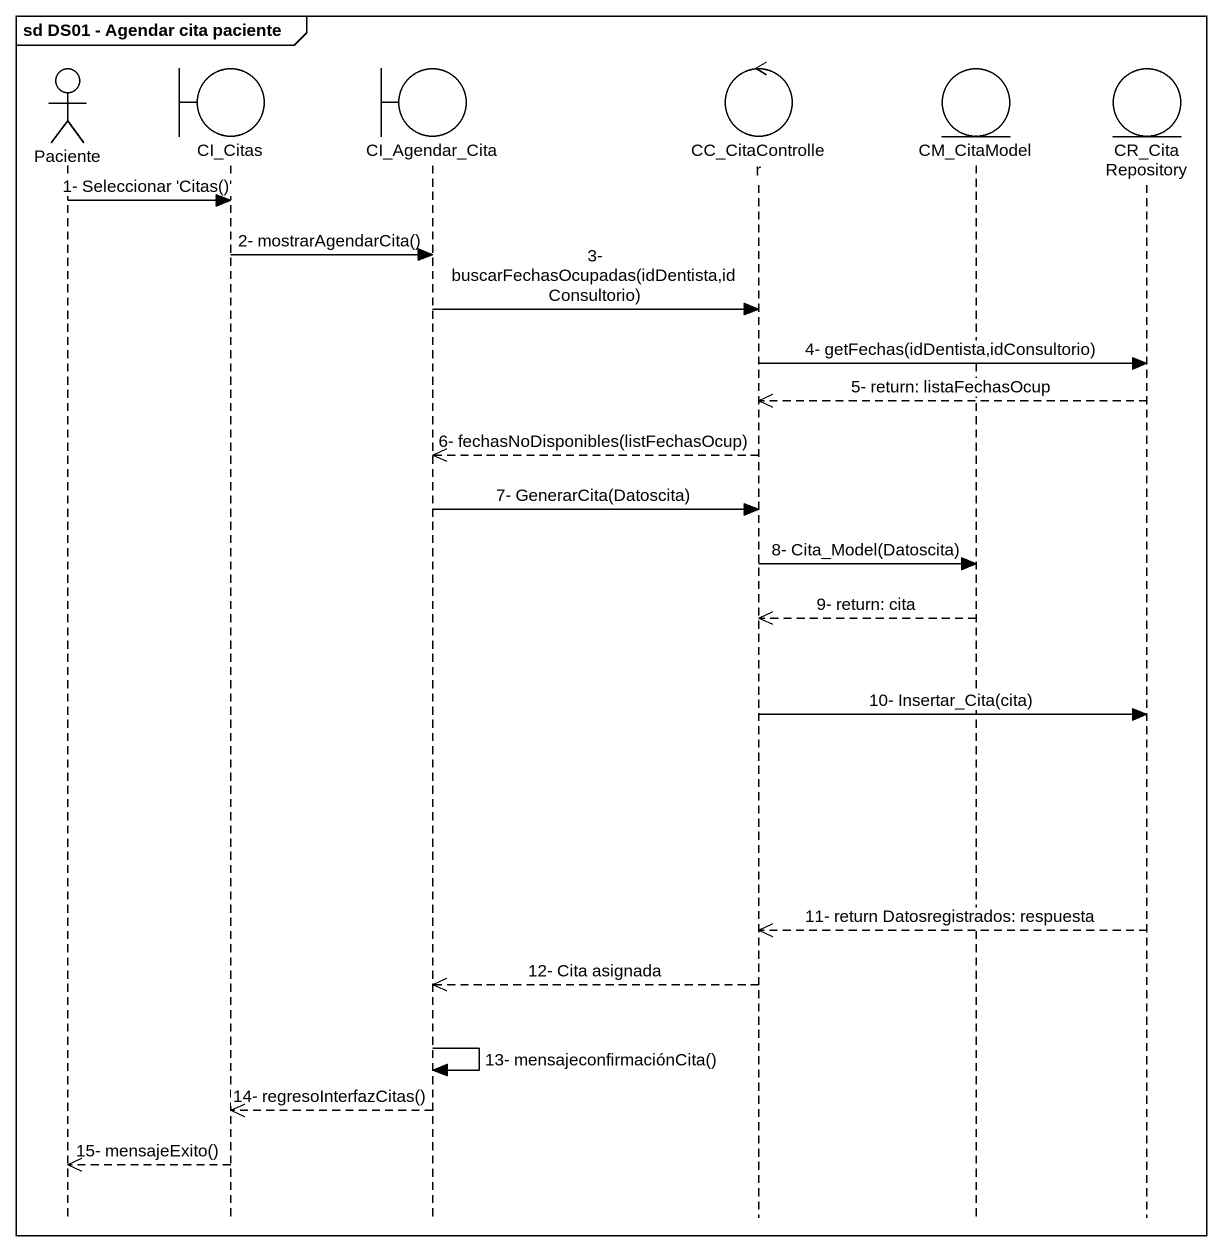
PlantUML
@startuml
mainframe sd DS01 - Agendar cita paciente
hide footbox
actor Paciente
boundary CI_Citas
boundary CI_Agendar_Cita
control CC_CitaController
entity CM_CitaModel
entity CR_CitaRepository

Paciente -> CI_Citas : 1- Seleccionar 'Citas()'
CI_Citas -> CI_Agendar_Cita : 2- mostrarAgendarCita()
CI_Agendar_Cita -> CC_CitaController : 3- buscarFechasOcupadas(idDentista,idConsultorio)
CC_CitaController -> CR_CitaRepository : 4- getFechas(idDentista,idConsultorio)
CR_CitaRepository -->> CC_CitaController : 5- return: listaFechasOcup
CC_CitaController -->> CI_Agendar_Cita : 6- fechasNoDisponibles(listFechasOcup)
CI_Agendar_Cita -> CC_CitaController : 7- GenerarCita(Datoscita)
CC_CitaController -> CM_CitaModel : 8- Cita_Model(Datoscita)
CM_CitaModel -->> CC_CitaController : 9- return: cita
CC_CitaController -> CR_CitaRepository : 10- Insertar_Cita(cita)
CR_CitaRepository -->> CC_CitaController : 11- return Datosregistrados: respuesta
CC_CitaController -->> CI_Agendar_Cita : 12- Cita asignada
CI_Agendar_Cita -> CI_Agendar_Cita : 13- mensajeconfirmaciónCita()
CI_Agendar_Cita -->> CI_Citas : 14- regresoInterfazCitas()
CI_Citas -->> Paciente : 15- mensajeExito()
@enduml
